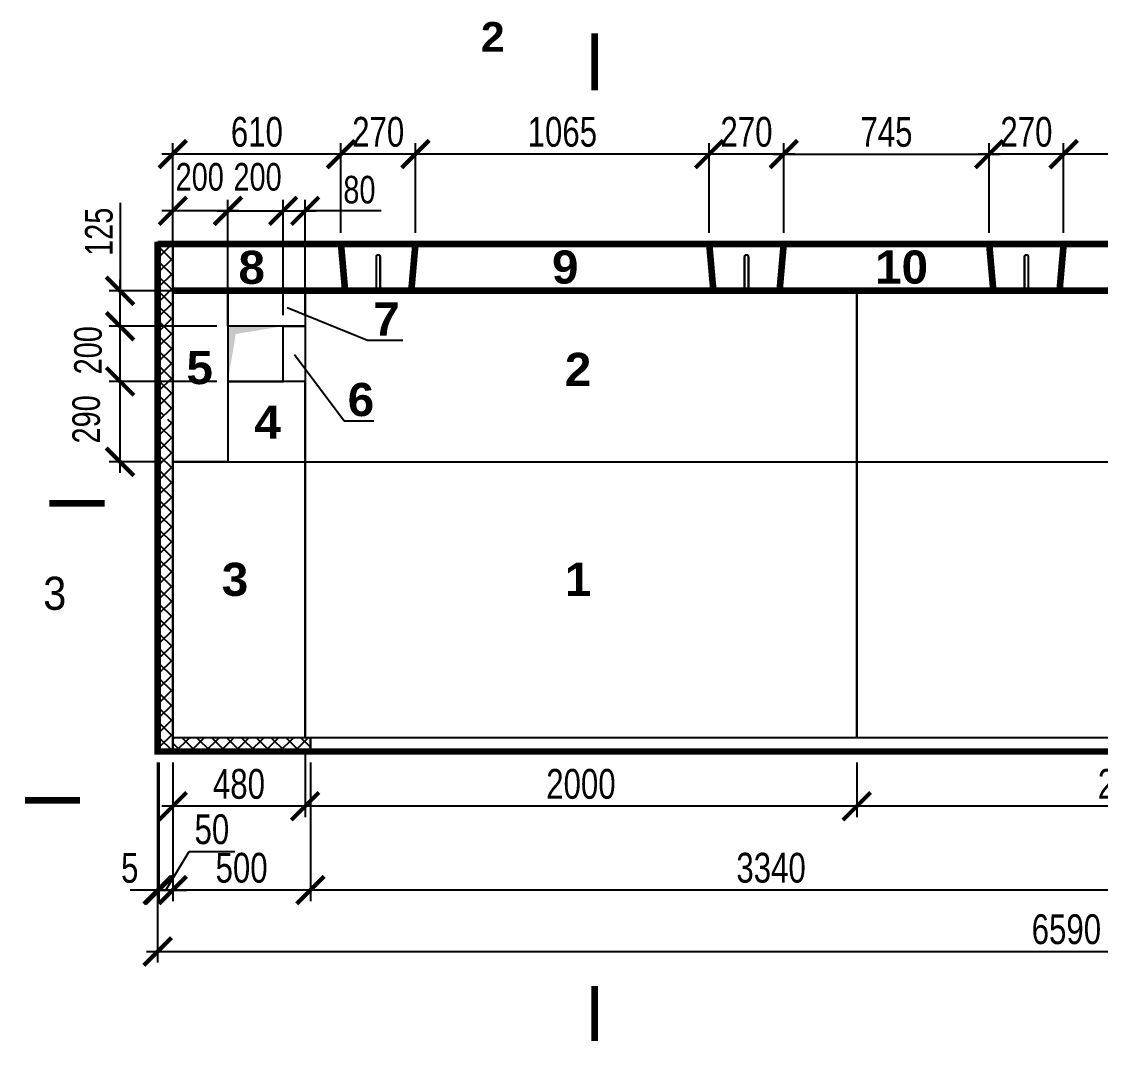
# Model space of a CAD drawing. Header units: millimetres. Extents: x 4512 to 6488, y 2531 to 2947.
# Drawn here: x 4843.2 to 4941, y 2837.9 to 2930.6 of the extents above; entities that cross this region are included whole.
import ezdxf

# ---------------------------------------------------------------- set-up
doc = ezdxf.new("R2010")
doc.units = ezdxf.units.MM
doc.layers.get('Defpoints').update_dxf_attribs({"color": 141})
for name, color, linetype in [('ИЗД', 7, 'Continuous'), ('изделие', 7, 'Continuous'), ('Опалу', 7, 'Continuous')]:
    doc.layers.add(name, color=color, linetype=linetype)
doc.layers.add('Текст', color=152, linetype='Continuous', lineweight=20)
doc.styles.add('Arial Black 0.9', font='ariblk.ttf', dxfattribs={"width": 0.9})
doc.styles.add('Ариал узк.', font='arial.ttf', dxfattribs={"width": 0.75})
doc.styles.add('Ариал узкий', font='arial.ttf', dxfattribs={"width": 0.75})
doc.dimstyles.new('1-40 бв', dxfattribs={"dimtxt": 2.7, "dimasz": 2.5, "dimexe": 1, "dimexo": 1, "dimtad": 1, "dimdec": 0, "dimlfac": 40, "dimtxsty": 'Ариал узк.', "dimblk": 'ARCHTICK', "dimcen": 0, "dimdle": 1, "dimclrt": 256, "dimadec": 0, "dimazin": 0, "dimtfac": 1, "dimtdec": 0, "dimtmove": 1, "dimatfit": 3, "dimldrblk": 'DOTSMALL', "dimfxl": 1, "dimarcsym": 0})

# ---------------------------------------------------------------- blocks, each defined once
blk = doc.blocks.new('_ARCHTICK')
at = {"color": 0, "linetype": 'ByBlock', "ltscale": 10, "const_width": 0.15}
blk.add_lwpolyline([(-0.5, -0.5), (0.5, 0.5)], dxfattribs=at)
blk = doc.blocks.new('*D103')
at = {"color": 0, "lineweight": -2, "transparency": 16777216}
for p, q in [((4856.914, 2911.615), (4856.914, 2919.562)), ((4872.159, 2911.427), (4872.159, 2919.562)), ((4873.159, 2918.562), (4855.914, 2918.562))]:
    blk.add_line(p, q, dxfattribs=at)
at = {"layer": 'Defpoints', "color": 0, "transparency": 16777216}
for p in [(4856.914, 2918.562), (4856.914, 2910.615), (4872.159, 2910.427)]:
    blk.add_point(p, dxfattribs=at)
at = {"color": 0, "lineweight": -2, "transparency": 16777216, "xscale": 2.5, "yscale": 2.5, "zscale": 2.5, "rotation": 180}
blk.add_blockref('_ARCHTICK', (4856.914, 2918.562), dxfattribs=at)
at = {"color": 0, "lineweight": -2, "transparency": 16777216, "xscale": 2.5, "yscale": 2.5, "zscale": 2.5}
blk.add_blockref('_ARCHTICK', (4872.159, 2918.562), dxfattribs=at)
at = {"transparency": 16777216, "insert": (4864.537, 2920.566), "char_height": 2.7, "attachment_point": 5, "style": 'Ариал узк.'}
blk.add_mtext('610', dxfattribs=at)
blk = doc.blocks.new('_DotSmall')
at = {"color": 0, "linetype": 'ByBlock', "const_width": 0.5}
blk.add_lwpolyline([(-0.0625, 0, 1), (0.0625, 0, 1)], format="xyb", close=True, dxfattribs=at)
blk = doc.blocks.new('*D105')
at = {"color": 0, "lineweight": -2, "transparency": 16777216}
for p, q in [((4878.909, 2911.427), (4878.909, 2919.562)), ((4905.539, 2911.427), (4905.539, 2919.562)), ((4906.539, 2918.562), (4877.909, 2918.562))]:
    blk.add_line(p, q, dxfattribs=at)
at = {"layer": 'Defpoints', "color": 0, "transparency": 16777216}
for p in [(4878.909, 2918.562), (4878.909, 2910.427), (4905.539, 2910.427)]:
    blk.add_point(p, dxfattribs=at)
at = {"color": 0, "lineweight": -2, "transparency": 16777216, "xscale": 2.5, "yscale": 2.5, "zscale": 2.5, "rotation": 180}
blk.add_blockref('_ARCHTICK', (4878.909, 2918.562), dxfattribs=at)
at = {"color": 0, "lineweight": -2, "transparency": 16777216, "xscale": 2.5, "yscale": 2.5, "zscale": 2.5}
blk.add_blockref('_ARCHTICK', (4905.539, 2918.562), dxfattribs=at)
at = {"transparency": 16777216, "insert": (4892.224, 2920.566), "char_height": 2.7, "attachment_point": 5, "style": 'Ариал узк.'}
blk.add_mtext('1065', dxfattribs=at)
blk = doc.blocks.new('*D83')
at = {"layer": 'Defpoints', "color": 0, "ltscale": 0.2, "transparency": 16777216}
for p in [(4937.664, 2918.562), (4937.664, 2910.427), (4952.908, 2910.427)]:
    blk.add_point(p, dxfattribs=at)
at = {"layer": 'изделие', "color": 0, "lineweight": -2, "ltscale": 0.2, "transparency": 16777216}
for p, q in [((4937.664, 2911.427), (4937.664, 2919.562)), ((4952.908, 2911.427), (4952.908, 2919.562)), ((4953.908, 2918.562), (4936.664, 2918.562))]:
    blk.add_line(p, q, dxfattribs=at)
at = {"layer": 'изделие', "color": 0, "lineweight": -2, "ltscale": 0.2, "transparency": 16777216, "xscale": 2.5, "yscale": 2.5, "zscale": 2.5, "rotation": 180}
blk.add_blockref('_ARCHTICK', (4937.664, 2918.562), dxfattribs=at)
at = {"layer": 'изделие', "color": 0, "lineweight": -2, "ltscale": 0.2, "transparency": 16777216, "xscale": 2.5, "yscale": 2.5, "zscale": 2.5}
blk.add_blockref('_ARCHTICK', (4952.908, 2918.562), dxfattribs=at)
at = {"layer": 'изделие', "ltscale": 0.2, "transparency": 16777216, "insert": (4945.286, 2920.566), "char_height": 2.7, "attachment_point": 5, "style": 'Ариал узк.'}
blk.add_mtext('610', dxfattribs=at)
blk = doc.blocks.new('*D86')
at = {"layer": 'Defpoints', "color": 0, "ltscale": 100, "transparency": 16777216}
for p in [(4869.389, 2864.427), (4952.9, 2859.471), (4869.389, 2851.871)]:
    blk.add_point(p, dxfattribs=at)
at = {"layer": 'ИЗД', "color": 0, "lineweight": -2, "ltscale": 100, "transparency": 16777216}
for p, q in [((4869.389, 2863.427), (4869.389, 2850.871)), ((4952.9, 2858.471), (4952.9, 2850.871)), ((4953.9, 2851.871), (4868.389, 2851.871))]:
    blk.add_line(p, q, dxfattribs=at)
at = {"layer": 'ИЗД', "color": 0, "lineweight": -2, "ltscale": 100, "transparency": 16777216, "xscale": 2.5, "yscale": 2.5, "zscale": 2.5, "rotation": 180}
blk.add_blockref('_ARCHTICK', (4869.389, 2851.871), dxfattribs=at)
at = {"layer": 'ИЗД', "color": 0, "lineweight": -2, "ltscale": 100, "transparency": 16777216, "xscale": 2.5, "yscale": 2.5, "zscale": 2.5}
blk.add_blockref('_ARCHTICK', (4952.9, 2851.871), dxfattribs=at)
at = {"layer": 'ИЗД', "ltscale": 100, "transparency": 16777216, "insert": (4911.144, 2853.876), "char_height": 2.7, "attachment_point": 5, "style": 'Ариал узк.'}
blk.add_mtext('3340', dxfattribs=at)
blk = doc.blocks.new('*D87')
at = {"layer": 'Defpoints', "color": 0, "ltscale": 100, "transparency": 16777216}
for p in [(4855.539, 2864.427), (4855.664, 2864.427), (4855.539, 2851.871)]:
    blk.add_point(p, dxfattribs=at)
at = {"layer": 'ИЗД', "color": 0, "lineweight": -2, "ltscale": 100, "transparency": 16777216}
for p, q in [((4855.539, 2863.427), (4855.539, 2850.871)), ((4855.664, 2863.427), (4855.664, 2850.871)), ((4855.539, 2851.871), (4853.039, 2851.871)), ((4855.664, 2851.871), (4855.539, 2851.871)), ((4855.664, 2851.871), (4858.164, 2851.871))]:
    blk.add_line(p, q, dxfattribs=at)
at = {"layer": 'ИЗД', "color": 0, "lineweight": -2, "ltscale": 100, "transparency": 16777216, "xscale": 2.5, "yscale": 2.5, "zscale": 2.5}
blk.add_blockref('_ARCHTICK', (4855.539, 2851.871), dxfattribs=at)
at = {"layer": 'ИЗД', "color": 0, "lineweight": -2, "ltscale": 100, "transparency": 16777216, "xscale": 2.5, "yscale": 2.5, "zscale": 2.5, "rotation": 180}
blk.add_blockref('_ARCHTICK', (4855.664, 2851.871), dxfattribs=at)
at = {"layer": 'ИЗД', "ltscale": 100, "transparency": 16777216, "insert": (4853.014, 2853.87), "char_height": 2.7, "attachment_point": 5, "style": 'Ариал узк.'}
blk.add_mtext('5', dxfattribs=at)
blk = doc.blocks.new('*D88')
at = {"layer": 'Defpoints', "color": 0, "ltscale": 100, "transparency": 16777216}
for p in [(4855.539, 2856.891), (5020.283, 2856.891), (5020.283, 2846.302)]:
    blk.add_point(p, dxfattribs=at)
at = {"layer": 'ИЗД', "color": 0, "lineweight": -2, "ltscale": 100, "transparency": 16777216}
for p, q in [((4855.539, 2855.891), (4855.539, 2845.302)), ((5020.283, 2855.891), (5020.283, 2845.302)), ((4854.539, 2846.302), (5021.283, 2846.302))]:
    blk.add_line(p, q, dxfattribs=at)
at = {"layer": 'ИЗД', "color": 0, "lineweight": -2, "ltscale": 100, "transparency": 16777216, "xscale": 2.5, "yscale": 2.5, "zscale": 2.5, "rotation": 180}
blk.add_blockref('_ARCHTICK', (4855.539, 2846.302), dxfattribs=at)
at = {"layer": 'ИЗД', "color": 0, "lineweight": -2, "ltscale": 100, "transparency": 16777216, "xscale": 2.5, "yscale": 2.5, "zscale": 2.5}
blk.add_blockref('_ARCHTICK', (5020.283, 2846.302), dxfattribs=at)
at = {"layer": 'ИЗД', "ltscale": 100, "transparency": 16777216, "insert": (4937.911, 2848.306), "char_height": 2.7, "attachment_point": 5, "style": 'Ариал узк.'}
blk.add_mtext('6590', dxfattribs=at)
blk = doc.blocks.new('*D89')
at = {"color": 0, "lineweight": -2, "ltscale": 100, "transparency": 16777216}
for p, q in [((4912.289, 2911.427), (4912.289, 2919.562)), ((4930.914, 2911.427), (4930.914, 2919.562)), ((4911.289, 2918.562), (4931.914, 2918.562))]:
    blk.add_line(p, q, dxfattribs=at)
at = {"layer": 'Defpoints', "color": 0, "ltscale": 100, "transparency": 16777216}
for p in [(4930.914, 2918.562), (4912.289, 2910.427), (4930.914, 2910.427)]:
    blk.add_point(p, dxfattribs=at)
at = {"color": 0, "lineweight": -2, "ltscale": 100, "transparency": 16777216, "xscale": 2.5, "yscale": 2.5, "zscale": 2.5, "rotation": 180}
blk.add_blockref('_ARCHTICK', (4912.289, 2918.562), dxfattribs=at)
at = {"color": 0, "lineweight": -2, "ltscale": 100, "transparency": 16777216, "xscale": 2.5, "yscale": 2.5, "zscale": 2.5}
blk.add_blockref('_ARCHTICK', (4930.914, 2918.562), dxfattribs=at)
at = {"ltscale": 100, "transparency": 16777216, "insert": (4921.601, 2920.56), "char_height": 2.7, "attachment_point": 5, "style": 'Ариал узк.'}
blk.add_mtext('745', dxfattribs=at)
blk = doc.blocks.new('*D107')
at = {"color": 0, "lineweight": -2, "transparency": 16777216}
for p, q in [((4855.664, 2863.427), (4855.664, 2850.871)), ((4856.914, 2863.427), (4856.914, 2850.871)), ((4856.289, 2851.871), (4858.387, 2855.362)), ((4858.387, 2855.362), (4862.531, 2855.362)), ((4857.914, 2851.871), (4854.664, 2851.871))]:
    blk.add_line(p, q, dxfattribs=at)
at = {"layer": 'Defpoints', "color": 0, "transparency": 16777216}
for p in [(4855.664, 2864.427), (4856.914, 2864.427), (4855.664, 2851.871)]:
    blk.add_point(p, dxfattribs=at)
at = {"color": 0, "lineweight": -2, "transparency": 16777216, "xscale": 2.5, "yscale": 2.5, "zscale": 2.5, "rotation": 180}
blk.add_blockref('_ARCHTICK', (4855.664, 2851.871), dxfattribs=at)
at = {"color": 0, "lineweight": -2, "transparency": 16777216, "xscale": 2.5, "yscale": 2.5, "zscale": 2.5}
blk.add_blockref('_ARCHTICK', (4856.914, 2851.871), dxfattribs=at)
at = {"transparency": 16777216, "insert": (4860.459, 2857.366), "char_height": 2.7, "attachment_point": 5, "style": 'Ариал узк.'}
blk.add_mtext('50', dxfattribs=at)
blk = doc.blocks.new('*D91')
at = {"color": 0, "lineweight": -2, "transparency": 16777216}
for p, q in [((4856.914, 2863.427), (4856.914, 2850.871)), ((4869.389, 2863.427), (4869.389, 2850.871)), ((4870.389, 2851.871), (4855.914, 2851.871))]:
    blk.add_line(p, q, dxfattribs=at)
at = {"layer": 'Defpoints', "color": 0, "transparency": 16777216}
for p in [(4856.914, 2864.427), (4869.389, 2864.427), (4856.914, 2851.871)]:
    blk.add_point(p, dxfattribs=at)
at = {"color": 0, "lineweight": -2, "transparency": 16777216, "xscale": 2.5, "yscale": 2.5, "zscale": 2.5, "rotation": 180}
blk.add_blockref('_ARCHTICK', (4856.914, 2851.871), dxfattribs=at)
at = {"color": 0, "lineweight": -2, "transparency": 16777216, "xscale": 2.5, "yscale": 2.5, "zscale": 2.5}
blk.add_blockref('_ARCHTICK', (4869.389, 2851.871), dxfattribs=at)
at = {"transparency": 16777216, "insert": (4863.151, 2853.875), "char_height": 2.7, "attachment_point": 5, "style": 'Ариал узк.'}
blk.add_mtext('500', dxfattribs=at)
blk = doc.blocks.new('*D95')
at = {"color": 0, "lineweight": -2, "transparency": 16777216}
for p, q in [((4930.914, 2911.427), (4930.914, 2919.562)), ((4937.664, 2911.427), (4937.664, 2919.562)), ((4938.664, 2918.562), (4929.914, 2918.562))]:
    blk.add_line(p, q, dxfattribs=at)
at = {"layer": 'Defpoints', "color": 0, "transparency": 16777216}
for p in [(4930.914, 2918.562), (4930.914, 2910.427), (4937.664, 2910.427)]:
    blk.add_point(p, dxfattribs=at)
at = {"color": 0, "lineweight": -2, "transparency": 16777216, "xscale": 2.5, "yscale": 2.5, "zscale": 2.5, "rotation": 180}
blk.add_blockref('_ARCHTICK', (4930.914, 2918.562), dxfattribs=at)
at = {"color": 0, "lineweight": -2, "transparency": 16777216, "xscale": 2.5, "yscale": 2.5, "zscale": 2.5}
blk.add_blockref('_ARCHTICK', (4937.664, 2918.562), dxfattribs=at)
at = {"transparency": 16777216, "insert": (4934.289, 2920.566), "char_height": 2.7, "attachment_point": 5, "style": 'Ариал узк.'}
blk.add_mtext('270', dxfattribs=at)
blk = doc.blocks.new('*D110')
at = {"color": 0, "lineweight": -2, "transparency": 16777216}
for p, q in [((4905.539, 2911.427), (4905.539, 2919.562)), ((4912.289, 2911.427), (4912.289, 2919.562)), ((4913.289, 2918.562), (4904.539, 2918.562))]:
    blk.add_line(p, q, dxfattribs=at)
at = {"layer": 'Defpoints', "color": 0, "transparency": 16777216}
for p in [(4905.539, 2918.562), (4905.539, 2910.427), (4912.289, 2910.427)]:
    blk.add_point(p, dxfattribs=at)
at = {"color": 0, "lineweight": -2, "transparency": 16777216, "xscale": 2.5, "yscale": 2.5, "zscale": 2.5, "rotation": 180}
blk.add_blockref('_ARCHTICK', (4905.539, 2918.562), dxfattribs=at)
at = {"color": 0, "lineweight": -2, "transparency": 16777216, "xscale": 2.5, "yscale": 2.5, "zscale": 2.5}
blk.add_blockref('_ARCHTICK', (4912.289, 2918.562), dxfattribs=at)
at = {"transparency": 16777216, "insert": (4908.914, 2920.566), "char_height": 2.7, "attachment_point": 5, "style": 'Ариал узк.'}
blk.add_mtext('270', dxfattribs=at)
blk = doc.blocks.new('*D96')
at = {"color": 0, "lineweight": -2, "transparency": 16777216}
for p, q in [((4872.159, 2911.427), (4872.159, 2919.562)), ((4878.909, 2911.427), (4878.909, 2919.562)), ((4879.909, 2918.562), (4871.159, 2918.562))]:
    blk.add_line(p, q, dxfattribs=at)
at = {"layer": 'Defpoints', "color": 0, "transparency": 16777216}
for p in [(4872.159, 2918.562), (4872.159, 2910.427), (4878.909, 2910.427)]:
    blk.add_point(p, dxfattribs=at)
at = {"color": 0, "lineweight": -2, "transparency": 16777216, "xscale": 2.5, "yscale": 2.5, "zscale": 2.5, "rotation": 180}
blk.add_blockref('_ARCHTICK', (4872.159, 2918.562), dxfattribs=at)
at = {"color": 0, "lineweight": -2, "transparency": 16777216, "xscale": 2.5, "yscale": 2.5, "zscale": 2.5}
blk.add_blockref('_ARCHTICK', (4878.909, 2918.562), dxfattribs=at)
at = {"transparency": 16777216, "insert": (4875.534, 2920.566), "char_height": 2.7, "attachment_point": 5, "style": 'Ариал узк.'}
blk.add_mtext('270', dxfattribs=at)
blk = doc.blocks.new('*D111')
at = {"color": 0, "lineweight": -2, "transparency": 16777216}
for p, q in [((4852.133, 2889.677), (4852.133, 2898.966)), ((4860.914, 2897.966), (4851.133, 2897.966)), ((4855.914, 2890.677), (4851.133, 2890.677))]:
    blk.add_line(p, q, dxfattribs=at)
at = {"layer": 'Defpoints', "color": 0, "transparency": 16777216}
for p in [(4852.133, 2897.966), (4861.914, 2897.966), (4856.914, 2890.677)]:
    blk.add_point(p, dxfattribs=at)
at = {"color": 0, "lineweight": -2, "transparency": 16777216, "xscale": 2.5, "yscale": 2.5, "zscale": 2.5}
for p, rotation in [((4852.133, 2897.966), 90), ((4852.133, 2890.677), 270)]:
    blk.add_blockref('_ARCHTICK', p, dxfattribs=dict(at, rotation=rotation))
at = {"transparency": 16777216, "insert": (4849.078, 2894.525), "char_height": 2.5, "attachment_point": 5, "rotation": 90, "style": 'Ариал узк.'}
blk.add_mtext('290', dxfattribs=at)
blk = doc.blocks.new('*D97')
at = {"color": 0, "lineweight": -2, "transparency": 16777216}
for p, q in [((4852.133, 2896.966), (4852.133, 2903.966)), ((4860.914, 2902.966), (4851.133, 2902.966)), ((4860.914, 2897.966), (4851.133, 2897.966))]:
    blk.add_line(p, q, dxfattribs=at)
at = {"layer": 'Defpoints', "color": 0, "transparency": 16777216}
for p in [(4852.133, 2902.966), (4861.914, 2902.966), (4861.914, 2897.966)]:
    blk.add_point(p, dxfattribs=at)
at = {"color": 0, "lineweight": -2, "transparency": 16777216, "xscale": 2.5, "yscale": 2.5, "zscale": 2.5}
for p, rotation in [((4852.133, 2902.966), 90), ((4852.133, 2897.966), 270)]:
    blk.add_blockref('_ARCHTICK', p, dxfattribs=dict(at, rotation=rotation))
at = {"transparency": 16777216, "insert": (4849.244, 2900.786), "char_height": 2.5, "attachment_point": 5, "rotation": 90, "style": 'Ариал узк.'}
blk.add_mtext('200', dxfattribs=at)
blk = doc.blocks.new('*D112')
at = {"color": 0, "lineweight": -2, "transparency": 16777216}
for p, q in [((4852.133, 2914.141), (4852.133, 2906.177)), ((4852.133, 2901.966), (4852.133, 2907.177)), ((4860.914, 2906.177), (4851.133, 2906.177)), ((4860.914, 2902.966), (4851.133, 2902.966))]:
    blk.add_line(p, q, dxfattribs=at)
at = {"layer": 'Defpoints', "color": 0, "transparency": 16777216}
for p in [(4852.133, 2906.177), (4861.914, 2906.177), (4861.914, 2902.966)]:
    blk.add_point(p, dxfattribs=at)
at = {"color": 0, "lineweight": -2, "transparency": 16777216, "xscale": 2.5, "yscale": 2.5, "zscale": 2.5}
for p, rotation in [((4852.133, 2906.177), 90), ((4852.133, 2902.966), 270)]:
    blk.add_blockref('_ARCHTICK', p, dxfattribs=dict(at, rotation=rotation))
at = {"transparency": 16777216, "insert": (4850.231, 2911.526), "char_height": 2.5, "attachment_point": 5, "rotation": 90, "style": 'Ариал узк.'}
blk.add_mtext('125', dxfattribs=at)
blk = doc.blocks.new('*D113')
at = {"color": 0, "lineweight": -2, "transparency": 16777216}
for p, q in [((4856.914, 2907.177), (4856.914, 2914.424)), ((4861.914, 2907.177), (4861.914, 2914.424)), ((4862.914, 2913.424), (4855.914, 2913.424))]:
    blk.add_line(p, q, dxfattribs=at)
at = {"layer": 'Defpoints', "color": 0, "transparency": 16777216}
for p in [(4856.914, 2913.424), (4856.914, 2906.177), (4861.914, 2906.177)]:
    blk.add_point(p, dxfattribs=at)
at = {"color": 0, "lineweight": -2, "transparency": 16777216, "xscale": 2.5, "yscale": 2.5, "zscale": 2.5, "rotation": 180}
blk.add_blockref('_ARCHTICK', (4856.914, 2913.424), dxfattribs=at)
at = {"color": 0, "lineweight": -2, "transparency": 16777216, "xscale": 2.5, "yscale": 2.5, "zscale": 2.5}
blk.add_blockref('_ARCHTICK', (4861.914, 2913.424), dxfattribs=at)
at = {"transparency": 16777216, "insert": (4859.356, 2916.487), "char_height": 2.5, "attachment_point": 5, "style": 'Ариал узк.'}
blk.add_mtext('200', dxfattribs=at)
blk = doc.blocks.new('*D98')
at = {"color": 0, "lineweight": -2, "transparency": 16777216}
for p, q in [((4861.914, 2903.966), (4861.914, 2914.424)), ((4866.914, 2903.966), (4866.914, 2914.424)), ((4860.914, 2913.424), (4867.914, 2913.424))]:
    blk.add_line(p, q, dxfattribs=at)
at = {"layer": 'Defpoints', "color": 0, "transparency": 16777216}
for p in [(4866.914, 2913.424), (4861.914, 2902.966), (4866.914, 2902.966)]:
    blk.add_point(p, dxfattribs=at)
at = {"color": 0, "lineweight": -2, "transparency": 16777216, "xscale": 2.5, "yscale": 2.5, "zscale": 2.5, "rotation": 180}
blk.add_blockref('_ARCHTICK', (4861.914, 2913.424), dxfattribs=at)
at = {"color": 0, "lineweight": -2, "transparency": 16777216, "xscale": 2.5, "yscale": 2.5, "zscale": 2.5}
blk.add_blockref('_ARCHTICK', (4866.914, 2913.424), dxfattribs=at)
at = {"transparency": 16777216, "insert": (4864.601, 2916.487), "char_height": 2.5, "attachment_point": 5, "style": 'Ариал узк.'}
blk.add_mtext('200', dxfattribs=at)
blk = doc.blocks.new('*D114')
at = {"color": 0, "lineweight": -2, "transparency": 16777216}
for p, q in [((4866.914, 2903.966), (4866.914, 2914.424)), ((4868.908, 2903.966), (4868.908, 2914.424)), ((4865.914, 2913.424), (4869.908, 2913.424)), ((4875.796, 2913.424), (4868.908, 2913.424))]:
    blk.add_line(p, q, dxfattribs=at)
at = {"layer": 'Defpoints', "color": 0, "transparency": 16777216}
for p in [(4868.908, 2913.424), (4866.914, 2902.966), (4868.908, 2902.966)]:
    blk.add_point(p, dxfattribs=at)
at = {"color": 0, "lineweight": -2, "transparency": 16777216, "xscale": 2.5, "yscale": 2.5, "zscale": 2.5, "rotation": 180}
blk.add_blockref('_ARCHTICK', (4866.914, 2913.424), dxfattribs=at)
at = {"color": 0, "lineweight": -2, "transparency": 16777216, "xscale": 2.5, "yscale": 2.5, "zscale": 2.5}
blk.add_blockref('_ARCHTICK', (4868.908, 2913.424), dxfattribs=at)
at = {"transparency": 16777216, "insert": (4873.83, 2915.326), "char_height": 2.5, "attachment_point": 5, "style": 'Ариал узк.'}
blk.add_mtext('80', dxfattribs=at)
blk = doc.blocks.new('*D99')
at = {"color": 0, "lineweight": -2, "transparency": 16777216}
for p, q in [((4918.908, 2863.427), (4918.908, 2858.471)), ((4968.908, 2863.427), (4968.908, 2858.471)), ((4969.908, 2859.471), (4917.908, 2859.471))]:
    blk.add_line(p, q, dxfattribs=at)
at = {"layer": 'Defpoints', "color": 0, "transparency": 16777216}
for p in [(4918.908, 2864.427), (4968.908, 2864.427), (4918.908, 2859.471)]:
    blk.add_point(p, dxfattribs=at)
at = {"color": 0, "lineweight": -2, "transparency": 16777216, "xscale": 2.5, "yscale": 2.5, "zscale": 2.5, "rotation": 180}
blk.add_blockref('_ARCHTICK', (4918.908, 2859.471), dxfattribs=at)
at = {"color": 0, "lineweight": -2, "transparency": 16777216, "xscale": 2.5, "yscale": 2.5, "zscale": 2.5}
blk.add_blockref('_ARCHTICK', (4968.908, 2859.471), dxfattribs=at)
at = {"transparency": 16777216, "insert": (4943.908, 2861.475), "char_height": 2.7, "attachment_point": 5, "style": 'Ариал узк.'}
blk.add_mtext('2000', dxfattribs=at)
blk = doc.blocks.new('*D116')
at = {"color": 0, "lineweight": -2, "transparency": 16777216}
for p, q in [((4868.908, 2864.677), (4868.908, 2858.471)), ((4918.908, 2863.427), (4918.908, 2858.471)), ((4919.908, 2859.471), (4867.908, 2859.471))]:
    blk.add_line(p, q, dxfattribs=at)
at = {"layer": 'Defpoints', "color": 0, "transparency": 16777216}
for p in [(4868.908, 2865.677), (4918.908, 2864.427), (4868.908, 2859.471)]:
    blk.add_point(p, dxfattribs=at)
at = {"color": 0, "lineweight": -2, "transparency": 16777216, "xscale": 2.5, "yscale": 2.5, "zscale": 2.5, "rotation": 180}
blk.add_blockref('_ARCHTICK', (4868.908, 2859.471), dxfattribs=at)
at = {"color": 0, "lineweight": -2, "transparency": 16777216, "xscale": 2.5, "yscale": 2.5, "zscale": 2.5}
blk.add_blockref('_ARCHTICK', (4918.908, 2859.471), dxfattribs=at)
at = {"transparency": 16777216, "insert": (4893.908, 2861.475), "char_height": 2.7, "attachment_point": 5, "style": 'Ариал узк.'}
blk.add_mtext('2000', dxfattribs=at)
blk = doc.blocks.new('*D100')
at = {"color": 0, "lineweight": -2, "transparency": 16777216}
for p, q in [((4856.914, 2863.427), (4856.914, 2858.471)), ((4868.908, 2863.427), (4868.908, 2858.471)), ((4869.908, 2859.471), (4855.914, 2859.471))]:
    blk.add_line(p, q, dxfattribs=at)
at = {"layer": 'Defpoints', "color": 0, "transparency": 16777216}
for p in [(4856.914, 2864.427), (4868.908, 2864.427), (4856.914, 2859.471)]:
    blk.add_point(p, dxfattribs=at)
at = {"color": 0, "lineweight": -2, "transparency": 16777216, "xscale": 2.5, "yscale": 2.5, "zscale": 2.5, "rotation": 180}
blk.add_blockref('_ARCHTICK', (4856.914, 2859.471), dxfattribs=at)
at = {"color": 0, "lineweight": -2, "transparency": 16777216, "xscale": 2.5, "yscale": 2.5, "zscale": 2.5}
blk.add_blockref('_ARCHTICK', (4868.908, 2859.471), dxfattribs=at)
at = {"transparency": 16777216, "insert": (4862.911, 2861.475), "char_height": 2.7, "attachment_point": 5, "style": 'Ариал узк.'}
blk.add_mtext('480', dxfattribs=at)

msp = doc.modelspace()

# ---------------------------------------------------------------- hatches: boundary and pattern name
h = msp.add_hatch()
h.set_pattern_fill('ANSI37', color=256, scale=0.3, style=0)
h.set_pattern_definition([(45, (4795.5064, 2892.1765), (-0.673519, 0.673519), []), (135, (4795.5064, 2892.1765), (-0.673519, -0.673519), [])])
edge = h.paths.add_edge_path()
edge.add_line((4856.914, 2894.827), (4856.189, 2894.827))
edge.add_arc((4856.189, 2894.677), 0.15, 90, 180)
edge.add_arc((4856.189, 2894.677), 0.15, 180, 270)
edge.add_line((4856.189, 2894.527), (4856.914, 2894.527))
edge.add_line((4856.914, 2894.527), (4856.914, 2864.427))
edge.add_line((4856.914, 2864.427), (4855.664, 2864.427))
edge.add_line((4855.664, 2864.427), (4855.664, 2910.427))
edge.add_line((4855.664, 2910.427), (4856.914, 2910.427))
edge.add_line((4856.914, 2910.427), (4856.914, 2894.827))
h = msp.add_hatch()
h.set_pattern_fill('ANSI37', color=256, scale=0.3)
h.set_pattern_definition([(45, (-20289.0982, 8159.881), (-0.67351921, 0.67351921), []), (135, (-20289.0982, 8159.881), (-0.67351921, -0.67351921), [])])
h.paths.add_polyline_path([(4856.914, 2865.677), (4869.389, 2865.677), (4869.389, 2864.427), (4856.914, 2864.427)])
h.paths.add_polyline_path([(4952.9, 2865.677), (5018.908, 2865.677), (5018.908, 2864.427), (4952.9, 2864.427)])
edge = h.paths.add_edge_path()
edge.add_line((5020.158, 2910.427), (5018.908, 2910.427))
edge.add_line((5018.908, 2910.427), (5018.908, 2863.327))
edge.add_line((5018.908, 2863.327), (5019.633, 2863.327))
edge.add_arc((5019.633, 2863.177), 0.15, 0, 90, ccw=False)
edge.add_arc((5019.633, 2863.177), 0.15, -270, 0, ccw=False)
edge.add_line((5019.633, 2863.327), (5018.908, 2863.327))
edge.add_line((5018.908, 2863.327), (5018.908, 2864.427))
edge.add_line((5018.908, 2864.427), (5020.158, 2864.427))
edge.add_line((5020.158, 2864.427), (5020.158, 2910.427))

# ---------------------------------------------------------------- linework, layer by layer
for p, q in [((4874.563, 2901.683), (4867.27, 2904.633)), ((4877.765, 2901.683), (4874.563, 2901.683)), ((4867.95, 2900.408), (4872.444, 2894.381)), ((4872.444, 2894.381), (4875.134, 2894.381)), ((4868.908, 2890.677), (4868.908, 2865.677))]:
    msp.add_line(p, q)
for points, const_width in [([(4895.159, 2924.354), (4895.159, 2929.507)], 0.6), ([(4855.539, 2910.427), (5020.283, 2910.427), (5020.283, 2864.427)], 0.6), ([(4856.914, 2910.427), (4856.914, 2864.427)], 0.2), ([(4872.159, 2910.427), (4872.534, 2906.177)], 0.6), ([(4878.909, 2910.427), (4878.534, 2906.177)], 0.6), ([(4905.539, 2910.427), (4905.914, 2906.177)], 0.6), ([(4912.289, 2910.427), (4911.914, 2906.177)], 0.6), ([(4930.914, 2910.427), (4931.289, 2906.177)], 0.6), ([(4937.664, 2910.427), (4937.289, 2906.177)], 0.6), ([(4850.727, 2886.904), (4845.727, 2886.904)], 0.6), ([(4869.389, 2864.427), (4869.389, 2865.677), (4856.914, 2865.677)], 0.2), ([(4952.9, 2865.677), (4865.4, 2865.677)], 0.2), ([(4848.509, 2860.007), (4843.509, 2860.007)], 0.6), ([(4895.159, 2843.184), (4895.159, 2838.184)], 0.6)]:
    msp.add_lwpolyline(points, dxfattribs=dict(const_width=const_width))
for points in [[(4895.159, 2926.788, 0, 1.1, 0), (4890.159, 2926.788, 0, 0, 0), (4885.159, 2926.788, 0, 0, 0)], [(4856.914, 2906.177, 0.6, 0.6, 0), (4952.908, 2906.177, 0.6, 0.6, 0)], [(4848.227, 2886.904, 0, 1.1, 0), (4848.227, 2881.904, 0, 0, 0), (4848.227, 2876.904, 0, 0, 0)], [(4846.009, 2860.007, 0, 1.1, 0), (4846.009, 2855.007, 0, 0, 0), (4846.009, 2846.257, 0, 0, 0)], [(4895.159, 2839.861, 0, 1.1, 0), (4890.159, 2839.861, 0, 0, 0), (4885.159, 2839.861, 0, 0, 0)]]:
    msp.add_lwpolyline(points, format="xyseb")
at = {"ltscale": 100, "const_width": 0.6}
msp.add_lwpolyline([(4855.539, 2910.472), (4855.539, 2910.524), (4855.539, 2910.615), (4855.539, 2910.433), (4855.539, 2910.052), (4855.539, 2864.427), (4855.789, 2864.427), (5020.283, 2864.427)], dxfattribs=at)
at = {"color": 1}
msp.add_lwpolyline([(4855.539, 2864.427), (4855.664, 2864.427), (4855.664, 2910.427)], dxfattribs=at)
at = {"const_width": 0.2}
for points in [[(4875.709, 2906.177), (4875.709, 2909.252, 0.414214), (4875.534, 2909.427, 0.414214), (4875.359, 2909.252), (4875.359, 2906.177)], [(4908.739, 2906.177), (4908.739, 2909.252, -0.414214), (4908.914, 2909.427, -0.414214), (4909.089, 2909.252), (4909.089, 2906.177)], [(4934.114, 2906.177), (4934.114, 2909.252, -0.414214), (4934.289, 2909.427, -0.414214), (4934.464, 2909.252), (4934.464, 2906.177)]]:
    msp.add_lwpolyline(points, format="xyb", dxfattribs=at)
at = {"ltscale": 100}
msp.add_lwpolyline([(4861.914, 2897.966), (4866.914, 2897.966), (4866.914, 2902.966), (4861.914, 2902.966), (4861.914, 2897.966)], dxfattribs=at)
msp.add_solid([(4861.914, 2897.966), (4861.914, 2902.966), (4862.621, 2902.259), (4866.914, 2902.966)])
at = {"layer": 'Опалу'}
for points in [[(4872.159, 2910.427), (4856.914, 2910.427), (4856.914, 2906.177), (4872.534, 2906.177)], [(4905.539, 2910.427), (4878.909, 2910.427), (4878.534, 2906.177), (4905.914, 2906.177)], [(4861.914, 2890.677), (4856.914, 2890.677), (4856.914, 2906.177), (4861.914, 2906.177)], [(4861.914, 2906.177), (4868.908, 2906.177), (4868.908, 2902.966), (4861.914, 2902.966)], [(4866.914, 2902.966), (4868.908, 2902.966), (4868.908, 2897.966), (4866.914, 2897.966)], [(4868.908, 2897.966), (4861.914, 2897.966), (4861.914, 2890.677), (4868.908, 2890.677)], [(4856.914, 2890.677), (4868.908, 2890.677), (4868.908, 2865.677), (4856.914, 2865.677)]]:
    msp.add_lwpolyline(points, close=True, dxfattribs=at)
at = {"layer": 'Опалу', "color": 7}
for points in [[(4918.908, 2906.177), (4868.908, 2906.177), (4868.908, 2890.677), (4918.908, 2890.677)], [(4968.908, 2906.177), (4918.908, 2906.177), (4918.908, 2890.677), (4968.908, 2890.677)], [(4868.908, 2890.677), (4918.908, 2890.677), (4918.908, 2865.677), (4868.908, 2865.677)], [(4918.908, 2890.677), (4968.908, 2890.677), (4968.908, 2865.677), (4918.908, 2865.677)]]:
    msp.add_lwpolyline(points, close=True, dxfattribs=at)

# ---------------------------------------------------------------- texts
at = {"width": 0.9}
for s, height, style, p in [('2', 2.7, 'Arial Black 0.9', (4884.838, 2927.833)), ('3', 3, 'Ариал узкий', (4845.165, 2877.265))]:
    msp.add_text(s, height=height, dxfattribs=dict(at, style=style)).set_placement(p)
at = {"layer": 'Текст', "color": 7, "style": 'Arial Black 0.9', "width": 0.9}
for s, p in [('8', (4862.868, 2906.804)), ('9', (4891.285, 2906.832)), ('10', (4920.57, 2906.83)), ('7', (4875.075, 2902.122)), ('5', (4858.152, 2897.722)), ('2', (4892.451, 2897.555)), ('6', (4872.769, 2894.825)), ('4', (4864.315, 2892.777)), ('3', (4861.355, 2878.534)), ('1', (4892.451, 2878.534))]:
    msp.add_text(s, height=3, dxfattribs=at).set_placement(p)

# ---------------------------------------------------------------- dimensions: what is measured, and where the dimension line sits
dim = msp.add_linear_dim(base=(4856.914, 2918.562), p1=(4872.159, 2910.427), p2=(4856.914, 2910.615), angle=180, dimstyle='1-40 бв')
dim.commit()
dim.dimension.update_dxf_attribs({"geometry": '*D103', "text_midpoint": (4864.537, 2920.566)})
for base, p1, p2, picture, middle in [((4872.159, 2918.562), (4878.909, 2910.427), (4872.159, 2910.427), '*D96', (4875.534, 2920.566)), ((4905.539, 2918.562), (4912.289, 2910.427), (4905.539, 2910.427), '*D110', (4908.914, 2920.566)), ((4930.914, 2918.562), (4937.664, 2910.427), (4930.914, 2910.427), '*D95', (4934.289, 2920.566)), ((4868.908, 2859.471), (4918.908, 2864.427), (4868.908, 2865.677), '*D116', (4893.908, 2861.475)), ((4856.914, 2859.471), (4868.908, 2864.427), (4856.914, 2864.427), '*D100', (4862.911, 2861.475)), ((4918.908, 2859.471), (4968.908, 2864.427), (4918.908, 2864.427), '*D99', (4943.908, 2861.475))]:
    dim = msp.add_linear_dim(base=base, p1=p1, p2=p2, dimstyle='1-40 бв')
    dim.commit()
    dim.dimension.update_dxf_attribs({"geometry": picture, "text_midpoint": middle})
dim = msp.add_linear_dim(base=(4878.909, 2918.562), p1=(4905.539, 2910.427), p2=(4878.909, 2910.427), angle=180, dimstyle='1-40 бв', override={"dimarcsym": 2})
dim.commit()
dim.dimension.update_dxf_attribs({"geometry": '*D105', "text_midpoint": (4892.224, 2920.566)})
at = {"ltscale": 100}
dim = msp.add_linear_dim(base=(4930.914, 2918.562), p1=(4912.289, 2910.427), p2=(4930.914, 2910.427), dimstyle='1-40 бв', dxfattribs=at)
dim.commit()
dim.dimension.update_dxf_attribs({"geometry": '*D89', "text_midpoint": (4921.601, 2920.56)})
for base, p1, p2, picture, middle in [((4856.914, 2913.424), (4861.914, 2906.177), (4856.914, 2906.177), '*D113', (4859.356, 2914.585)), ((4866.914, 2913.424), (4861.914, 2902.966), (4866.914, 2902.966), '*D98', (4864.601, 2914.585)), ((4868.908, 2913.424), (4866.914, 2902.966), (4868.908, 2902.966), '*D114', (4873.83, 2912.911))]:
    dim = msp.add_linear_dim(base=base, p1=p1, p2=p2, dimstyle='1-40 бв', override={"dimtxt": 2.5})
    dim.commit()
    dim.dimension.update_dxf_attribs({"geometry": picture, "text_midpoint": middle, "dimtype": 160})
for base, p1, p2, text, picture, middle in [((4852.133, 2906.177), (4861.914, 2902.966), (4861.914, 2906.177), '125', '*D112', (4850.665, 2911.526)), ((4852.133, 2897.966), (4856.914, 2890.677), (4861.914, 2897.966), '290', '*D111', (4850.98, 2894.525))]:
    dim = msp.add_linear_dim(base=base, p1=p1, p2=p2, angle=90, text=text, dimstyle='1-40 бв', override={"dimtxt": 2.5})
    dim.commit()
    dim.dimension.update_dxf_attribs({"geometry": picture, "text_midpoint": middle, "dimtype": 160})
dim = msp.add_linear_dim(base=(4852.133, 2902.966), p1=(4861.914, 2897.966), p2=(4861.914, 2902.966), angle=90, dimstyle='1-40 бв', override={"dimtxt": 2.5})
dim.commit()
dim.dimension.update_dxf_attribs({"geometry": '*D97', "text_midpoint": (4851.145, 2900.786), "dimtype": 160})
dim = msp.add_linear_dim(base=(4855.664, 2851.871), p1=(4856.914, 2864.427), p2=(4855.664, 2864.427), dimstyle='1-40 бв')
dim.commit()
dim.dimension.update_dxf_attribs({"geometry": '*D107', "text_midpoint": (4859.012, 2855.362), "dimtype": 160})
dim = msp.add_linear_dim(base=(4856.914, 2851.871), p1=(4869.389, 2864.427), p2=(4856.914, 2864.427), text='500', dimstyle='1-40 бв')
dim.commit()
dim.dimension.update_dxf_attribs({"geometry": '*D91', "text_midpoint": (4863.151, 2853.875)})
at = {"layer": 'ИЗД', "ltscale": 100}
dim = msp.add_linear_dim(base=(4855.539, 2851.871), p1=(4855.664, 2864.427), p2=(4855.539, 2864.427), dimstyle='1-40 бв', dxfattribs=at)
dim.commit()
dim.dimension.update_dxf_attribs({"geometry": '*D87', "text_midpoint": (4853.014, 2851.871), "dimtype": 160})
for base, p1, p2, picture, middle in [((4869.389, 2851.871), (4952.9, 2859.471), (4869.389, 2864.427), '*D86', (4911.144, 2853.876)), ((5020.283, 2846.302), (4855.539, 2856.891), (5020.283, 2856.891), '*D88', (4937.911, 2848.306))]:
    dim = msp.add_linear_dim(base=base, p1=p1, p2=p2, dimstyle='1-40 бв', dxfattribs=at)
    dim.commit()
    dim.dimension.update_dxf_attribs({"geometry": picture, "text_midpoint": middle})
at = {"layer": 'изделие', "ltscale": 0.2}
dim = msp.add_linear_dim(base=(4937.664, 2918.562), p1=(4952.908, 2910.427), p2=(4937.664, 2910.427), angle=180, dimstyle='1-40 бв', dxfattribs=at)
dim.commit()
dim.dimension.update_dxf_attribs({"geometry": '*D83', "text_midpoint": (4945.286, 2920.566)})

doc.saveas('drawing.dxf')
